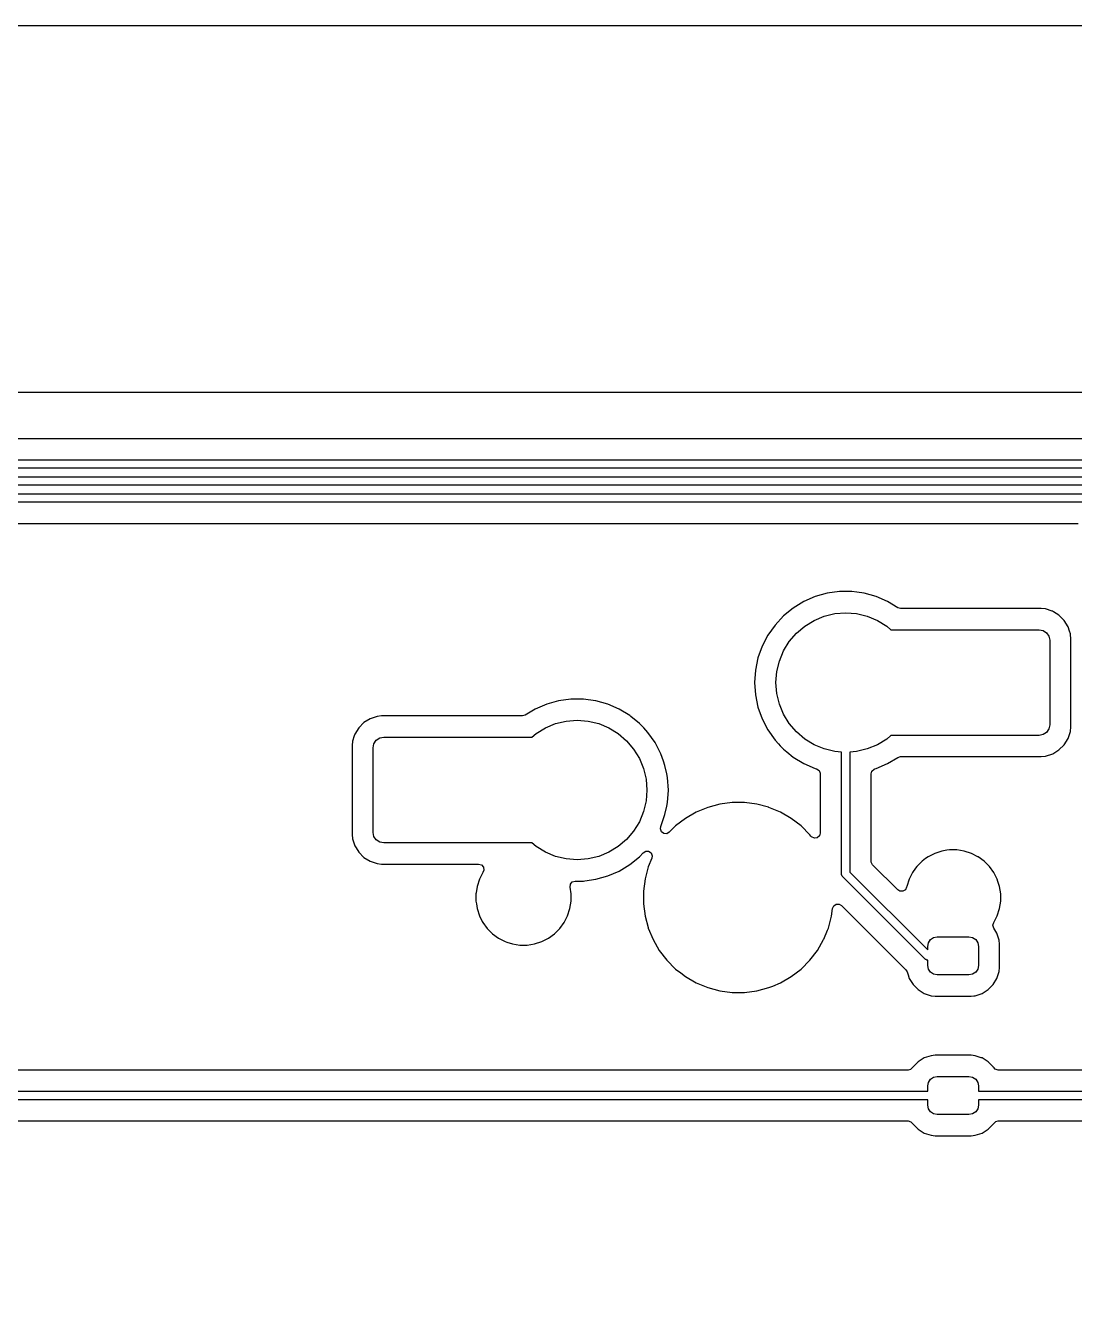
# Model space of a CAD drawing. Header units: millimetres. Extents: x 46 to 4458, y 59 to 1499.
# Drawn here: x 2019.77 to 2044.58, y 914.59 to 944.7 of the extents above; entities that cross this region are included whole.
import ezdxf

# ---------------------------------------------------------------- set-up
doc = ezdxf.new("R2010")
doc.units = ezdxf.units.MM
doc.layers.add('BLACK', color=7, linetype='Continuous')

msp = doc.modelspace()

# ---------------------------------------------------------------- linework, layer by layer
msp.add_lwpolyline([(1739.51188, 833.25441), (1638.06271, 833.5564), (1638.38771, 944.69762), (2107.13583, 944.69762), (2107.13583, 832.69492), (1950.85196, 832.69492)])
at = {"layer": 'BLACK', "linetype": 'Continuous'}
for p, q in [((1856.80163, 936.02944), (2102.68362, 936.02944)), ((2082.1834, 934.93044), (1930.5402, 934.93044)), ((1930.51892, 934.42802), (2082.27007, 934.42994)), ((2082.22674, 934.23186), (1930.50812, 934.22994)), ((2063.57674, 933.83186), (1930.70812, 933.82994)), ((1930.71892, 934.02802), (2063.62007, 934.02994)), ((1930.91886, 933.62802), (2044.97007, 933.62994)), ((2044.92674, 933.43186), (1930.90812, 933.42994)), ((2012.41142, 932.92944), (2044.66997, 932.92944)), ((2038.18144, 931.08075), (2037.93007, 930.92789)), ((2038.45127, 931.19795), (2038.18144, 931.08075)), ((2038.18144, 931.08075), (2038.18144, 931.08075)), ((2038.73456, 931.27733), (2038.45127, 931.19795)), ((2039.02602, 931.31739), (2038.73456, 931.27733)), ((2038.73456, 931.27733), (2038.73456, 931.27733)), ((2039.32022, 931.31739), (2039.02602, 931.31739)), ((2039.02602, 931.31739), (2039.02602, 931.31739)), ((2039.43569, 931.30152), (2039.32022, 931.31739)), ((2039.32022, 931.31739), (2039.32022, 931.31739)), ((2039.61167, 931.27733), (2039.43569, 931.30152)), ((2039.61168, 931.27733), (2039.61167, 931.27733)), ((2039.89496, 931.19795), (2039.61168, 931.27733)), ((2039.61168, 931.27733), (2039.61168, 931.27733)), ((2040.16479, 931.08075), (2039.89496, 931.19795)), ((2040.1648, 931.08075), (2040.16479, 931.08075)), ((2040.40375, 930.93544), (2040.1648, 931.08075)), ((2037.93007, 930.92789), (2037.70186, 930.74223)), ((2038.66324, 930.73613), (2038.915, 930.79657)), ((2038.915, 930.79657), (2039.17312, 930.81689)), ((2039.17312, 930.81689), (2039.43124, 930.79657)), ((2039.43124, 930.79657), (2039.683, 930.73613)), ((2040.46818, 930.91739), (2040.40375, 930.93544)), ((2041.84599, 930.91739), (2040.46818, 930.91739)), ((2041.846, 930.91739), (2041.84599, 930.91739)), ((2043.79813, 930.91739), (2041.846, 930.91739)), ((2043.79814, 930.91739), (2043.79813, 930.91739)), ((2043.90091, 930.90689), (2043.79814, 930.91739)), ((2043.90092, 930.90689), (2043.90091, 930.90689)), ((2044.05727, 930.85508), (2043.90092, 930.90689)), ((2044.06745, 930.8517), (2044.05727, 930.85508)), ((2044.06746, 930.8517), (2044.06745, 930.8517)), ((2044.08823, 930.83889), (2044.06746, 930.8517)), ((2044.21678, 930.7596), (2044.08823, 930.83889)), ((2037.50105, 930.52721), (2037.3314, 930.28687)), ((2037.70186, 930.74223), (2037.50105, 930.52721)), ((2038.00639, 930.33361), (2038.20327, 930.50177)), ((2038.20327, 930.50177), (2038.42404, 930.63705)), ((2038.42404, 930.63705), (2038.66324, 930.73613)), ((2039.683, 930.73613), (2039.9222, 930.63705)), ((2039.9222, 930.63705), (2040.14297, 930.50177)), ((2040.14297, 930.50177), (2040.24234, 930.41689)), ((2044.34083, 930.63554), (2044.21678, 930.7596)), ((2044.43293, 930.48622), (2044.34083, 930.63554)), ((2044.46696, 930.38353), (2044.43293, 930.48622)), ((2037.3314, 930.28687), (2037.19605, 930.02565)), ((2037.3314, 930.28687), (2037.3314, 930.28687)), ((2037.83824, 930.13673), (2038.00639, 930.33361)), ((2040.24234, 930.41689), (2041.79812, 930.41689)), ((2041.79812, 930.41689), (2043.74812, 930.41689)), ((2043.74812, 930.41689), (2043.84379, 930.39786)), ((2043.84379, 930.39786), (2043.9249, 930.34366)), ((2043.9249, 930.34366), (2043.97909, 930.26256)), ((2043.97909, 930.26256), (2043.99812, 930.16689)), ((2044.48812, 930.31969), (2044.46696, 930.38353)), ((2044.48812, 930.31968), (2044.48812, 930.31969)), ((2044.49147, 930.28687), (2044.48812, 930.31968)), ((2044.49862, 930.2169), (2044.49147, 930.28687)), ((2044.49862, 928.11688), (2044.49862, 930.2169)), ((2037.19605, 930.02565), (2037.09753, 929.74845)), ((2037.60388, 929.67677), (2037.70296, 929.91597)), ((2037.70296, 929.91597), (2037.83824, 930.13673)), ((2043.99812, 930.16689), (2043.99812, 928.16689)), ((2037.09752, 929.74843), (2037.03767, 929.4604)), ((2037.09753, 929.74845), (2037.09752, 929.74843)), ((2037.54343, 929.425), (2037.60388, 929.67677)), ((2037.03767, 929.4604), (2037.01759, 929.16689)), ((2037.03767, 929.4604), (2037.03767, 929.4604)), ((2037.52312, 929.16689), (2037.54343, 929.425)), ((2037.01759, 929.16689), (2037.03767, 928.87338)), ((2037.54343, 928.90877), (2037.52312, 929.16689)), ((2032.38456, 928.73733), (2032.10127, 928.65795)), ((2032.67602, 928.77739), (2032.38456, 928.73733)), ((2032.38456, 928.73733), (2032.38456, 928.73733)), ((2032.97022, 928.77739), (2032.67602, 928.77739)), ((2032.67602, 928.77739), (2032.67602, 928.77739)), ((2033.08569, 928.76152), (2032.97022, 928.77739)), ((2032.97022, 928.77739), (2032.97022, 928.77739)), ((2033.26167, 928.73733), (2033.08569, 928.76152)), ((2033.26168, 928.73733), (2033.26167, 928.73733)), ((2033.54496, 928.65795), (2033.26168, 928.73733)), ((2033.26168, 928.73733), (2033.26168, 928.73733)), ((2037.03767, 928.87338), (2037.03767, 928.87337)), ((2037.03767, 928.87337), (2037.09752, 928.58534)), ((2037.60388, 928.65701), (2037.54343, 928.90877)), ((2028.1981, 928.37739), (2028.09532, 928.36689)), ((2028.19812, 928.37739), (2028.1981, 928.37739)), ((2031.52806, 928.37739), (2028.19812, 928.37739)), ((2031.59249, 928.39544), (2031.52806, 928.37739)), ((2031.83144, 928.54075), (2031.59249, 928.39544)), ((2032.10127, 928.65795), (2031.83144, 928.54075)), ((2031.83144, 928.54075), (2031.83144, 928.54075)), ((2033.81479, 928.54075), (2033.54496, 928.65795)), ((2033.8148, 928.54075), (2033.81479, 928.54075)), ((2034.06616, 928.38789), (2033.8148, 928.54075)), ((2034.06617, 928.38789), (2034.06616, 928.38789)), ((2034.08952, 928.36889), (2034.06617, 928.38789)), ((2034.06617, 928.38789), (2034.06617, 928.38789)), ((2037.09752, 928.58534), (2037.09753, 928.58533)), ((2037.09753, 928.58533), (2037.19605, 928.30813)), ((2037.70296, 928.4178), (2037.60388, 928.65701)), ((2037.83824, 928.19704), (2037.70296, 928.4178)), ((2027.65541, 928.09555), (2027.56331, 927.94622)), ((2027.77946, 928.2196), (2027.65541, 928.09555)), ((2027.92878, 928.3117), (2027.77946, 928.2196)), ((2027.92879, 928.3117), (2027.92878, 928.3117)), ((2028.09532, 928.36689), (2027.92879, 928.3117)), ((2028.09532, 928.36689), (2028.09532, 928.36689)), ((2031.85327, 927.96177), (2032.07404, 928.09705)), ((2032.07404, 928.09705), (2032.31324, 928.19613)), ((2032.31324, 928.19613), (2032.565, 928.25657)), ((2032.565, 928.25657), (2032.82312, 928.27689)), ((2032.82312, 928.27689), (2033.08124, 928.25657)), ((2033.08124, 928.25657), (2033.333, 928.19613)), ((2033.333, 928.19613), (2033.5722, 928.09705)), ((2033.5722, 928.09705), (2033.79297, 927.96177)), ((2034.29438, 928.20223), (2034.08952, 928.36889)), ((2034.29438, 928.20222), (2034.29438, 928.20223)), ((2034.3953, 928.09417), (2034.29438, 928.20222)), ((2034.29438, 928.20222), (2034.29438, 928.20222)), ((2034.49519, 927.98721), (2034.3953, 928.09417)), ((2037.19605, 928.30813), (2037.3314, 928.04691)), ((2038.00639, 928.00016), (2037.83824, 928.19704)), ((2043.97909, 928.07122), (2043.9249, 927.99011)), ((2043.99812, 928.16689), (2043.97909, 928.07122)), ((2044.48812, 928.01409), (2044.49862, 928.11688)), ((2027.50812, 927.77968), (2027.49762, 927.6769)), ((2027.55185, 927.91165), (2027.50812, 927.77968)), ((2027.50812, 927.77968), (2027.50812, 927.77968)), ((2027.50812, 927.77968), (2027.50812, 927.77968)), ((2027.5633, 927.94622), (2027.55185, 927.91165)), ((2027.56331, 927.94622), (2027.5633, 927.94622)), ((2028.01715, 927.72256), (2028.07134, 927.80366)), ((2028.07134, 927.80366), (2028.15245, 927.85786)), ((2028.15245, 927.85786), (2028.24812, 927.87689)), ((2028.24812, 927.87689), (2030.29812, 927.87689)), ((2030.29812, 927.87689), (2031.75389, 927.87689)), ((2031.75389, 927.87689), (2031.85327, 927.96177)), ((2033.79297, 927.96177), (2033.98985, 927.79361)), ((2033.98985, 927.79361), (2034.158, 927.59673)), ((2034.66484, 927.74687), (2034.49519, 927.98721)), ((2037.3314, 928.04691), (2037.3314, 928.0469)), ((2037.3314, 928.0469), (2037.50105, 927.80656)), ((2037.50105, 927.80656), (2037.58574, 927.71589)), ((2038.20327, 927.83201), (2038.00639, 928.00016)), ((2038.42404, 927.69673), (2038.20327, 927.83201)), ((2040.14297, 927.83201), (2039.9222, 927.69673)), ((2040.24234, 927.91689), (2040.14297, 927.83201)), ((2041.69812, 927.91689), (2040.24234, 927.91689)), ((2043.74812, 927.91689), (2041.69812, 927.91689)), ((2043.84379, 927.93592), (2043.74812, 927.91689)), ((2043.9249, 927.99011), (2043.84379, 927.93592)), ((2044.34083, 927.69823), (2044.43293, 927.84755)), ((2044.43293, 927.84755), (2044.48812, 928.01409)), ((2027.49762, 927.6769), (2027.49762, 925.57689)), ((2027.99812, 927.62689), (2028.01715, 927.72256)), ((2027.99812, 925.62689), (2027.99812, 927.62689)), ((2034.158, 927.59673), (2034.29328, 927.37597)), ((2034.66484, 927.74686), (2034.66484, 927.74687)), ((2034.66484, 927.74687), (2034.66484, 927.74687)), ((2034.80019, 927.48565), (2034.66484, 927.74686)), ((2034.86299, 927.30896), (2034.80019, 927.48565)), ((2037.58574, 927.71589), (2037.62637, 927.67238)), ((2037.62637, 927.67238), (2037.70186, 927.59155)), ((2037.70186, 927.59155), (2037.78206, 927.5263)), ((2037.78206, 927.5263), (2037.93007, 927.40589)), ((2038.66324, 927.59764), (2038.42404, 927.69673)), ((2038.915, 927.5372), (2038.66324, 927.59764)), ((2039.07381, 927.5247), (2038.915, 927.5372)), ((2039.07504, 924.62738), (2039.07381, 927.5247)), ((2039.43124, 927.5372), (2039.2719, 927.52466)), ((2039.2719, 927.52466), (2039.2731, 924.68567)), ((2039.683, 927.59764), (2039.43124, 927.5372)), ((2039.9222, 927.69673), (2039.683, 927.59764)), ((2043.90092, 927.42689), (2044.06745, 927.48207)), ((2044.06745, 927.48207), (2044.21678, 927.57418)), ((2044.21678, 927.57418), (2044.34083, 927.69823)), ((2034.29328, 927.37597), (2034.39236, 927.13677)), ((2034.89871, 927.20845), (2034.86299, 927.30896)), ((2034.89871, 927.20843), (2034.89871, 927.20845)), ((2034.94041, 927.00779), (2034.89871, 927.20843)), ((2037.93007, 927.40589), (2037.93007, 927.40589)), ((2037.93007, 927.40589), (2037.93007, 927.40589)), ((2037.93007, 927.40589), (2038.18144, 927.25303)), ((2038.18144, 927.25303), (2038.18144, 927.25303)), ((2038.18144, 927.25303), (2038.45128, 927.13582)), ((2039.89496, 927.13582), (2040.16479, 927.25302)), ((2040.16479, 927.25302), (2040.1648, 927.25303)), ((2040.1648, 927.25303), (2040.40375, 927.39834)), ((2040.1648, 927.25303), (2040.1648, 927.25303)), ((2040.40375, 927.39834), (2040.46818, 927.41639)), ((2040.46818, 927.41639), (2041.6481, 927.41639)), ((2041.6481, 927.41639), (2041.64811, 927.41639)), ((2041.64811, 927.41639), (2043.79813, 927.41639)), ((2043.79813, 927.41639), (2043.90092, 927.42689)), ((2034.39236, 927.13677), (2034.45281, 926.885)), ((2034.45281, 926.885), (2034.47312, 926.62689)), ((2034.95857, 926.9204), (2034.94041, 927.00779)), ((2034.97864, 926.62689), (2034.95857, 926.9204)), ((2038.45128, 927.13582), (2038.48207, 927.12719)), ((2038.48207, 927.12719), (2038.54132, 927.09015)), ((2038.54132, 927.09015), (2038.57113, 927.02696)), ((2038.57113, 927.02696), (2038.57262, 927.00779)), ((2038.57262, 927.00779), (2038.57262, 925.61141)), ((2039.77362, 927.00779), (2039.7933, 927.07483)), ((2039.77362, 924.94698), (2039.77362, 927.00779)), ((2039.7933, 927.07483), (2039.84611, 927.12058)), ((2039.84611, 927.12058), (2039.86417, 927.12719)), ((2039.86417, 927.12719), (2039.89496, 927.13582)), ((2039.89496, 927.13582), (2039.89496, 927.13582)), ((2034.47312, 926.62689), (2034.45281, 926.36877)), ((2034.95857, 926.33338), (2034.97864, 926.62689)), ((2034.45281, 926.36877), (2034.39236, 926.11701)), ((2034.94105, 926.24906), (2034.95857, 926.33338)), ((2036.19432, 926.29289), (2035.91012, 926.21674)), ((2036.486, 926.33129), (2036.19432, 926.29289)), ((2036.48601, 926.33129), (2036.486, 926.33129)), ((2036.78023, 926.33129), (2036.48601, 926.33129)), ((2036.48601, 926.33129), (2036.48601, 926.33129)), ((2036.78024, 926.33129), (2036.78023, 926.33129)), ((2036.78023, 926.33129), (2036.78023, 926.33129)), ((2037.07192, 926.29289), (2036.78024, 926.33129)), ((2037.34743, 926.21906), (2037.07192, 926.29289)), ((2037.07192, 926.29289), (2037.07192, 926.29289)), ((2037.07192, 926.29289), (2037.07192, 926.29289)), ((2034.39236, 926.11701), (2034.29328, 925.8778)), ((2034.85019, 925.90881), (2034.89871, 926.04533)), ((2034.89871, 926.04534), (2034.94105, 926.24906)), ((2034.89871, 926.04533), (2034.89871, 926.04534)), ((2034.89871, 926.04534), (2034.89871, 926.04534)), ((2035.63831, 926.10415), (2035.38353, 925.95705)), ((2035.63832, 926.10415), (2035.63831, 926.10415)), ((2035.91012, 926.21674), (2035.63832, 926.10415)), ((2037.35611, 926.21674), (2037.34743, 926.21906)), ((2037.62791, 926.10415), (2037.35611, 926.21674)), ((2037.62793, 926.10415), (2037.62791, 926.10415)), ((2037.88271, 925.95705), (2037.62793, 926.10415)), ((2034.29328, 925.8778), (2034.158, 925.65704)), ((2034.78901, 925.70704), (2034.79896, 925.76529)), ((2034.81343, 925.64158), (2034.78901, 925.70704)), ((2034.79896, 925.76529), (2034.80019, 925.76811)), ((2034.80019, 925.76812), (2034.80042, 925.76876)), ((2034.80019, 925.76811), (2034.80019, 925.76812)), ((2034.80042, 925.76876), (2034.85019, 925.90881)), ((2035.15011, 925.77794), (2035.00038, 925.62821)), ((2035.38351, 925.95704), (2035.15011, 925.77794)), ((2035.38353, 925.95705), (2035.38351, 925.95704)), ((2037.88272, 925.95704), (2037.88271, 925.95705)), ((2037.88271, 925.95705), (2037.88271, 925.95705)), ((2038.11613, 925.77794), (2037.88272, 925.95704)), ((2037.88272, 925.95704), (2037.88272, 925.95704)), ((2037.88272, 925.95704), (2037.88272, 925.95704)), ((2038.11614, 925.77793), (2038.11613, 925.77794)), ((2038.32416, 925.5699), (2038.11614, 925.77793)), ((2027.49762, 925.57689), (2027.49762, 925.57687)), ((2027.49762, 925.57687), (2027.50812, 925.47409)), ((2027.50812, 925.47409), (2027.50812, 925.47409)), ((2027.50812, 925.47409), (2027.5633, 925.30756)), ((2028.01715, 925.53122), (2027.99812, 925.62689)), ((2028.07134, 925.45011), (2028.01715, 925.53122)), ((2028.15245, 925.39592), (2028.07134, 925.45011)), ((2028.24812, 925.37689), (2028.15245, 925.39592)), ((2030.17312, 925.37689), (2028.24812, 925.37689)), ((2031.75389, 925.37689), (2030.17312, 925.37689)), ((2031.85327, 925.29201), (2031.75389, 925.37689)), ((2033.98985, 925.46016), (2033.79297, 925.29201)), ((2034.158, 925.65704), (2033.98985, 925.46016)), ((2034.86936, 925.59971), (2034.81343, 925.64158)), ((2034.93905, 925.59472), (2034.86936, 925.59971)), ((2035.00038, 925.62821), (2034.93905, 925.59472)), ((2038.32417, 925.56989), (2038.32416, 925.5699)), ((2038.35024, 925.53592), (2038.32417, 925.56989)), ((2038.36742, 925.51769), (2038.35024, 925.53592)), ((2038.43097, 925.48867), (2038.36742, 925.51769)), ((2038.50013, 925.49861), (2038.43097, 925.48867)), ((2038.55293, 925.54437), (2038.50013, 925.49861)), ((2038.57262, 925.61141), (2038.55293, 925.54437)), ((2027.5633, 925.30756), (2027.56331, 925.30755)), ((2027.56331, 925.30755), (2027.59387, 925.258)), ((2027.59387, 925.258), (2027.65541, 925.15823)), ((2027.65541, 925.15823), (2027.77946, 925.03418)), ((2032.07404, 925.15673), (2031.85327, 925.29201)), ((2032.31324, 925.05764), (2032.07404, 925.15673)), ((2033.5722, 925.15673), (2033.333, 925.05764)), ((2033.79297, 925.29201), (2033.5722, 925.15673)), ((2034.29438, 925.05155), (2034.38261, 925.14602)), ((2034.38261, 925.14602), (2034.44275, 925.18158)), ((2034.44275, 925.18158), (2034.51257, 925.17898)), ((2034.51257, 925.17898), (2034.5699, 925.13904)), ((2034.5699, 925.13904), (2034.59654, 925.07445)), ((2034.59654, 925.07445), (2034.58779, 925.01393)), ((2041.28108, 925.12993), (2041.12323, 925.0495)), ((2041.44956, 925.18467), (2041.28108, 925.12993)), ((2041.28108, 925.12993), (2041.28108, 925.12993)), ((2041.56621, 925.20315), (2041.44956, 925.18467)), ((2041.62454, 925.21239), (2041.56621, 925.20315)), ((2041.8017, 925.21239), (2041.62454, 925.21239)), ((2041.88919, 925.19853), (2041.8017, 925.21239)), ((2041.97668, 925.18467), (2041.88919, 925.19853)), ((2042.14516, 925.12993), (2041.97668, 925.18467)), ((2042.29898, 925.05155), (2042.14516, 925.12993)), ((2042.14516, 925.12993), (2042.14516, 925.12993)), ((2027.77946, 925.03418), (2027.92879, 924.94207)), ((2027.92879, 924.94207), (2028.09532, 924.88689)), ((2028.09532, 924.88689), (2028.19811, 924.87639)), ((2028.19811, 924.87639), (2030.12524, 924.87639)), ((2030.12524, 924.87639), (2030.12525, 924.87639)), ((2030.12525, 924.87639), (2030.49217, 924.87639)), ((2030.49217, 924.87639), (2030.55921, 924.8567)), ((2030.55921, 924.8567), (2030.60496, 924.8039)), ((2030.60496, 924.8039), (2030.6149, 924.73474)), ((2032.565, 924.9972), (2032.31324, 925.05764)), ((2032.82312, 924.97689), (2032.565, 924.9972)), ((2033.08124, 924.9972), (2032.82312, 924.97689)), ((2033.333, 925.05764), (2033.08124, 924.9972)), ((2033.8148, 924.71303), (2034.06617, 924.86589)), ((2034.06617, 924.86589), (2034.29438, 925.05155)), ((2034.50327, 924.80988), (2034.42712, 924.52568)), ((2034.58779, 925.01393), (2034.50327, 924.80988)), ((2039.77645, 924.92063), (2039.77362, 924.94698)), ((2039.80994, 924.8593), (2039.77645, 924.92063)), ((2040.4027, 924.26654), (2039.80994, 924.8593)), ((2040.82528, 924.77969), (2040.75051, 924.67678)), ((2040.85464, 924.8201), (2040.82528, 924.77969)), ((2040.9799, 924.94537), (2040.85464, 924.8201)), ((2040.85464, 924.8201), (2040.85464, 924.8201)), ((2040.85464, 924.8201), (2040.85464, 924.8201)), ((2040.97991, 924.94537), (2040.9799, 924.94537)), ((2040.9799, 924.94537), (2040.9799, 924.94537)), ((2041.06288, 925.00566), (2040.97991, 924.94537)), ((2041.12323, 925.0495), (2041.06288, 925.00566)), ((2042.30301, 925.0495), (2042.29898, 925.05155)), ((2042.44633, 924.94537), (2042.30301, 925.0495)), ((2042.5716, 924.8201), (2042.44633, 924.94537)), ((2042.67573, 924.67678), (2042.5716, 924.8201)), ((2030.51008, 924.51893), (2030.45533, 924.35044)), ((2030.59051, 924.67678), (2030.51008, 924.51893)), ((2030.51008, 924.51893), (2030.51008, 924.51893)), ((2030.59249, 924.67951), (2030.59051, 924.67678)), ((2030.6149, 924.73474), (2030.59249, 924.67951)), ((2032.70762, 924.45573), (2032.77437, 924.47637)), ((2032.77437, 924.47637), (2032.77614, 924.47639)), ((2032.77614, 924.47639), (2032.97022, 924.47639)), ((2032.97022, 924.47639), (2033.00164, 924.48071)), ((2033.00164, 924.48071), (2033.26167, 924.51645)), ((2033.26167, 924.51645), (2033.54496, 924.59582)), ((2033.54496, 924.59582), (2033.8148, 924.71303)), ((2034.42712, 924.52568), (2034.38872, 924.234)), ((2039.08997, 924.59133), (2039.07504, 924.62738)), ((2039.10241, 924.57618), (2039.08997, 924.59133)), ((2041.05756, 922.62374), (2039.10241, 924.57618)), ((2039.2731, 924.68567), (2041.11312, 922.84821)), ((2040.67008, 924.51893), (2040.61533, 924.35045)), ((2040.75051, 924.67678), (2040.67008, 924.51893)), ((2040.67008, 924.51893), (2040.67008, 924.51893)), ((2042.69806, 924.63297), (2042.67573, 924.67678)), ((2042.75616, 924.51893), (2042.69806, 924.63297)), ((2042.77368, 924.46501), (2042.75616, 924.51893)), ((2042.75616, 924.51893), (2042.75616, 924.51893)), ((2042.81091, 924.35044), (2042.77368, 924.46501)), ((2030.43157, 924.20039), (2030.42762, 924.17547)), ((2030.42762, 924.17547), (2030.42762, 923.99831)), ((2030.45533, 924.35044), (2030.43157, 924.20039)), ((2032.65367, 924.33299), (2032.66262, 924.40228)), ((2032.67862, 924.17547), (2032.65367, 924.33299)), ((2032.66262, 924.40228), (2032.70762, 924.45573)), ((2032.67862, 923.99831), (2032.67862, 924.17547)), ((2034.38872, 924.234), (2034.38872, 924.23399)), ((2034.38872, 924.23399), (2034.38872, 923.93979)), ((2040.45375, 924.23575), (2040.4027, 924.26654)), ((2040.52361, 924.23475), (2040.45375, 924.23575)), ((2040.58293, 924.27168), (2040.52361, 924.23475)), ((2040.61286, 924.33482), (2040.58293, 924.27168)), ((2040.61533, 924.35045), (2040.61286, 924.33482)), ((2042.83862, 924.17547), (2042.81091, 924.35044)), ((2042.83862, 923.99831), (2042.83862, 924.17547)), ((2030.42762, 923.99831), (2030.43772, 923.93453)), ((2030.43772, 923.93453), (2030.45533, 923.82333)), ((2032.65091, 923.82333), (2032.67862, 923.99831)), ((2034.38872, 923.93979), (2034.38872, 923.93977)), ((2034.38872, 923.93977), (2034.42704, 923.64867)), ((2038.86255, 923.8261), (2038.89082, 923.89)), ((2038.89082, 923.89), (2038.94914, 923.92847)), ((2038.94914, 923.92847), (2039.01901, 923.9293)), ((2039.01901, 923.9293), (2039.07317, 923.8976)), ((2039.07317, 923.8976), (2040.59514, 922.37563)), ((2042.81091, 923.82333), (2042.83862, 923.99831)), ((2030.45533, 923.82333), (2030.51008, 923.65485)), ((2030.51008, 923.65485), (2030.51008, 923.65485)), ((2030.51008, 923.65485), (2030.57726, 923.523)), ((2032.51573, 923.497), (2032.59616, 923.65485)), ((2032.59616, 923.65485), (2032.65091, 923.82333)), ((2034.42704, 923.64867), (2034.42712, 923.64809)), ((2034.42712, 923.64809), (2034.49869, 923.381)), ((2038.76297, 923.3639), (2038.83912, 923.64809)), ((2038.83912, 923.64809), (2038.86255, 923.8261)), ((2042.67573, 923.497), (2042.75616, 923.65485)), ((2042.75616, 923.65485), (2042.81091, 923.82333)), ((2030.57726, 923.523), (2030.59051, 923.497)), ((2030.59051, 923.497), (2030.69464, 923.35367)), ((2030.69464, 923.35367), (2030.81991, 923.2284)), ((2032.28633, 923.2284), (2032.4116, 923.35367)), ((2032.4116, 923.35367), (2032.51573, 923.497)), ((2034.49869, 923.381), (2034.50327, 923.36389)), ((2034.50327, 923.36389), (2034.61585, 923.09209)), ((2038.65408, 923.10101), (2038.74423, 923.31866)), ((2038.74423, 923.31866), (2038.76297, 923.3639)), ((2042.65557, 923.43138), (2042.67382, 923.49388)), ((2042.67401, 923.36399), (2042.65557, 923.43138)), ((2042.67382, 923.49388), (2042.67572, 923.49698)), ((2042.75012, 923.24059), (2042.67401, 923.36399)), ((2042.67572, 923.49698), (2042.67573, 923.497)), ((2030.81991, 923.2284), (2030.96323, 923.12427)), ((2030.96323, 923.12427), (2031.0264, 923.09208)), ((2031.0264, 923.09208), (2031.12108, 923.04385)), ((2031.12108, 923.04385), (2031.12108, 923.04384)), ((2031.12108, 923.04384), (2031.1612, 923.03081)), ((2031.1612, 923.03081), (2031.28956, 922.9891)), ((2031.28956, 922.9891), (2031.46454, 922.96139)), ((2031.46454, 922.96139), (2031.46454, 922.96139)), ((2031.46454, 922.96139), (2031.6417, 922.96139)), ((2031.6417, 922.96139), (2031.81667, 922.9891)), ((2031.6417, 922.96139), (2031.6417, 922.96139)), ((2031.81667, 922.9891), (2031.98516, 923.04385)), ((2031.98516, 923.04385), (2032.14301, 923.12427)), ((2032.14301, 923.12427), (2032.28633, 923.2284)), ((2034.61585, 923.09209), (2034.61586, 923.09208)), ((2034.61586, 923.09208), (2034.76296, 922.8373)), ((2038.50327, 922.83729), (2038.65038, 923.09208)), ((2038.65038, 923.09208), (2038.65408, 923.10101)), ((2041.11312, 922.93189), (2041.13025, 923.01799)), ((2041.13025, 923.01799), (2041.17902, 923.09099)), ((2041.17902, 923.09099), (2041.25202, 923.13976)), ((2041.25202, 923.13976), (2041.33812, 923.15689)), ((2041.33812, 923.15689), (2042.08812, 923.15689)), ((2042.08812, 923.15689), (2042.17422, 923.13976)), ((2042.17422, 923.13976), (2042.24722, 923.09099)), ((2042.24722, 923.09099), (2042.29599, 923.01799)), ((2042.29599, 923.01799), (2042.31312, 922.93189)), ((2042.75012, 923.24058), (2042.75012, 923.24059)), ((2042.75012, 923.24059), (2042.75012, 923.24059)), ((2042.80347, 923.0796), (2042.75012, 923.24058)), ((2042.8135, 922.98134), (2042.80347, 923.0796)), ((2042.80347, 923.0796), (2042.80347, 923.0796)), ((2042.81362, 922.98023), (2042.8135, 922.98134)), ((2042.81362, 922.43354), (2042.81362, 922.98023)), ((2034.76296, 922.8373), (2034.76297, 922.83728)), ((2034.76297, 922.83728), (2034.94207, 922.60388)), ((2038.32417, 922.60388), (2038.50327, 922.83729)), ((2041.11312, 922.84821), (2041.11312, 922.93189)), ((2042.31312, 922.93189), (2042.31312, 922.48189)), ((2034.94207, 922.60388), (2034.94207, 922.60387)), ((2034.94207, 922.60387), (2035.1501, 922.39584)), ((2035.1501, 922.39584), (2035.15011, 922.39584)), ((2035.15011, 922.39584), (2035.27128, 922.30286)), ((2037.88272, 922.21673), (2038.11613, 922.39584)), ((2038.11613, 922.39584), (2038.32417, 922.60388)), ((2040.59514, 922.37563), (2040.62516, 922.32696)), ((2041.06812, 922.61937), (2041.05756, 922.62374)), ((2041.09361, 922.60881), (2041.06812, 922.61937)), ((2041.11312, 922.60689), (2041.09361, 922.60881)), ((2041.11312, 922.48189), (2041.11312, 922.60689)), ((2041.13025, 922.39578), (2041.11312, 922.48189)), ((2041.17902, 922.32279), (2041.13025, 922.39578)), ((2042.29599, 922.39578), (2042.24722, 922.32279)), ((2042.31312, 922.48189), (2042.29599, 922.39578)), ((2042.80347, 922.33418), (2042.81362, 922.43354)), ((2035.27128, 922.30286), (2035.38352, 922.21673)), ((2035.38352, 922.21673), (2035.38353, 922.21673)), ((2035.38353, 922.21673), (2035.63831, 922.06963)), ((2035.63831, 922.06963), (2035.63832, 922.06962)), ((2035.63832, 922.06962), (2035.91012, 921.95704)), ((2037.44698, 921.99468), (2037.62791, 922.06962)), ((2037.62791, 922.06962), (2037.62792, 922.06962)), ((2037.62792, 922.06963), (2037.88272, 922.21673)), ((2037.62792, 922.06962), (2037.62792, 922.06963)), ((2040.62516, 922.32696), (2040.64681, 922.26162)), ((2040.64681, 922.26162), (2040.67612, 922.17319)), ((2040.67612, 922.17319), (2040.67612, 922.17318)), ((2040.67612, 922.17318), (2040.76515, 922.02885)), ((2041.25202, 922.27401), (2041.17902, 922.32279)), ((2041.33812, 922.25689), (2041.25202, 922.27401)), ((2042.08812, 922.25689), (2041.33812, 922.25689)), ((2042.17422, 922.27401), (2042.08812, 922.25689)), ((2042.24722, 922.32279), (2042.17422, 922.27401)), ((2042.66109, 922.02884), (2042.75012, 922.17319)), ((2042.75012, 922.17319), (2042.80347, 922.33418)), ((2035.91012, 921.95704), (2035.91013, 921.95704)), ((2035.91013, 921.95704), (2035.91013, 921.95704)), ((2035.91013, 921.95704), (2036.19432, 921.88089)), ((2036.19432, 921.88089), (2036.48601, 921.84249)), ((2036.48601, 921.84249), (2036.48602, 921.84249)), ((2036.48602, 921.84249), (2036.78022, 921.84249)), ((2036.78022, 921.84249), (2036.78023, 921.84249)), ((2036.78023, 921.84249), (2037.07192, 921.88089)), ((2037.07192, 921.88089), (2037.35611, 921.95704)), ((2037.35611, 921.95704), (2037.44698, 921.99468)), ((2040.76515, 922.02885), (2040.76515, 922.02884)), ((2040.76515, 922.02884), (2040.88507, 921.90892)), ((2040.88507, 921.90892), (2040.88508, 921.90892)), ((2040.88508, 921.90892), (2041.02941, 921.81989)), ((2041.02941, 921.81989), (2041.02942, 921.81989)), ((2041.02942, 921.81989), (2041.02942, 921.81988)), ((2041.02942, 921.81988), (2041.19041, 921.76654)), ((2041.19041, 921.76654), (2041.28977, 921.75639)), ((2041.28977, 921.75639), (2042.13646, 921.75639)), ((2042.13646, 921.75639), (2042.13647, 921.75639)), ((2042.13647, 921.75639), (2042.20597, 921.76349)), ((2042.13647, 921.75639), (2042.13647, 921.75639)), ((2042.20597, 921.76349), (2042.23583, 921.76654)), ((2042.23583, 921.76654), (2042.39682, 921.81988)), ((2042.39682, 921.81988), (2042.54116, 921.90892)), ((2042.54116, 921.90892), (2042.66109, 922.02884)), ((2041.02941, 920.29389), (2040.88508, 920.20486)), ((2041.02942, 920.29389), (2041.02941, 920.29389)), ((2041.19041, 920.34724), (2041.02942, 920.29389)), ((2041.28976, 920.35739), (2041.19041, 920.34724)), ((2041.19041, 920.34724), (2041.19041, 920.34724)), ((2041.28978, 920.35739), (2041.28976, 920.35739)), ((2042.13647, 920.35739), (2041.28978, 920.35739)), ((2042.23583, 920.34724), (2042.13647, 920.35739)), ((2042.37529, 920.30102), (2042.23583, 920.34724)), ((2042.39682, 920.29389), (2042.37529, 920.30102)), ((2042.54116, 920.20486), (2042.39682, 920.29389)), ((2042.39682, 920.29389), (2042.39682, 920.29389)), ((2042.39682, 920.29389), (2042.39682, 920.29389)), ((2040.64812, 920.00739), (2004.67812, 920.00739)), ((2040.70171, 920.01957), (2040.64812, 920.00739)), ((2040.75365, 920.06629), (2040.70171, 920.01957)), ((2040.76515, 920.08493), (2040.75365, 920.06629)), ((2040.88507, 920.20486), (2040.76515, 920.08493)), ((2040.88508, 920.20486), (2040.88507, 920.20486)), ((2042.66109, 920.08493), (2042.54116, 920.20486)), ((2042.54116, 920.20486), (2042.54116, 920.20486)), ((2042.66853, 920.07286), (2042.66109, 920.08493)), ((2042.67258, 920.06629), (2042.66853, 920.07286)), ((2042.71108, 920.02707), (2042.67258, 920.06629)), ((2042.77812, 920.00739), (2042.71108, 920.02707)), ((2059.69812, 920.00739), (2042.77812, 920.00739)), ((2041.11312, 919.63189), (2041.13025, 919.71799)), ((2041.13025, 919.71799), (2041.17902, 919.79099)), ((2041.17902, 919.79099), (2041.25202, 919.83976)), ((2041.25202, 919.83976), (2041.33812, 919.85689)), ((2041.33812, 919.85689), (2042.08812, 919.85689)), ((2042.08812, 919.85689), (2042.17422, 919.83976)), ((2042.17422, 919.83976), (2042.24722, 919.79099)), ((2042.24722, 919.79099), (2042.29599, 919.71799)), ((2042.29599, 919.71799), (2042.31312, 919.63189)), ((2004.21312, 919.50542), (2041.11312, 919.50599)), ((2041.11312, 919.50599), (2041.11312, 919.63189)), ((2042.31312, 919.63189), (2042.31312, 919.50601)), ((2042.31312, 919.50601), (2060.16312, 919.50629)), ((2041.11312, 919.30791), (2004.21312, 919.30734)), ((2041.11312, 919.18189), (2041.11312, 919.30791)), ((2041.13025, 919.09578), (2041.11312, 919.18189)), ((2041.17902, 919.02279), (2041.13025, 919.09578)), ((2042.29599, 919.09578), (2042.24722, 919.02279)), ((2042.31312, 919.18189), (2042.29599, 919.09578)), ((2060.16312, 919.30821), (2042.31312, 919.30793)), ((2042.31312, 919.30793), (2042.31312, 919.18189)), ((2004.67812, 918.80639), (2040.64812, 918.80639)), ((2040.64812, 918.80639), (2040.71515, 918.7867)), ((2040.71515, 918.7867), (2040.75365, 918.74748)), ((2040.75365, 918.74748), (2040.76515, 918.72884)), ((2041.25202, 918.97401), (2041.17902, 919.02279)), ((2041.33812, 918.95689), (2041.25202, 918.97401)), ((2042.08812, 918.95689), (2041.33812, 918.95689)), ((2042.17422, 918.97401), (2042.08812, 918.95689)), ((2042.24722, 919.02279), (2042.17422, 918.97401)), ((2042.66109, 918.72884), (2042.67258, 918.74748)), ((2042.67258, 918.74748), (2042.72453, 918.79421)), ((2042.72453, 918.79421), (2042.77812, 918.80639)), ((2042.77812, 918.80639), (2059.69812, 918.80639)), ((2040.76515, 918.72884), (2040.88507, 918.60892)), ((2040.88507, 918.60892), (2040.88508, 918.60892)), ((2040.88508, 918.60892), (2041.02941, 918.51989)), ((2041.02941, 918.51989), (2041.02942, 918.51989)), ((2041.02942, 918.51989), (2041.02942, 918.51988)), ((2041.02942, 918.51988), (2041.19041, 918.46654)), ((2041.19041, 918.46654), (2041.28977, 918.45639)), ((2041.28977, 918.45639), (2042.13646, 918.45639)), ((2042.13646, 918.45639), (2042.13647, 918.45639)), ((2042.13647, 918.45639), (2042.19088, 918.46195)), ((2042.13647, 918.45639), (2042.13647, 918.45639)), ((2042.19088, 918.46195), (2042.23583, 918.46654)), ((2042.23583, 918.46654), (2042.39682, 918.51988)), ((2042.39682, 918.51988), (2042.54116, 918.60892)), ((2042.54116, 918.60892), (2042.66109, 918.72884))]:
    msp.add_line(p, q, dxfattribs=at)

doc.saveas('drawing.dxf')
